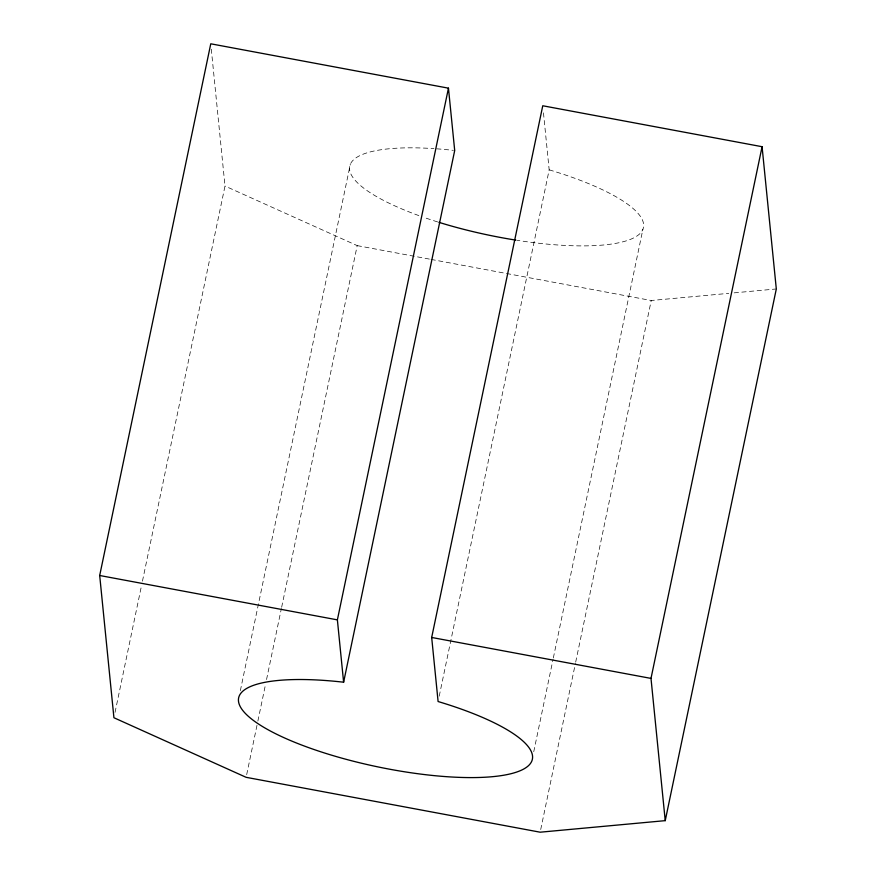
<?xml version="1.0" encoding="UTF-8"?>
<svg xmlns="http://www.w3.org/2000/svg" width="876" height="876" viewBox="0 0 876 876"><rect width="100%" height="100%" fill="white"/><g stroke="black" fill="none" stroke-linecap="round" stroke-linejoin="round"><path stroke-width="0.66" stroke-dasharray="4.38 3.29" d="M115.041 712.385L141.343 586.493M142.459 581.138L225.001 186.051L211.302 49.22M240.352 690.66L350.312 164.327M246.682 774.636L257.599 722.404M257.873 721.068L265.428 684.901M266.545 679.546L281.371 608.568M281.656 607.232L357.2 245.619L225.001 186.051M439.215 696.179L549.175 169.834L543.295 111.11M533.747 751.717L553.063 659.299M553.336 657.964L642.875 229.392M540.711 829.517L575.412 663.45M575.685 662.114L651.229 300.501L728.733 293.35M734.165 292.847L776.311 288.96M357.2 245.619L429.7 259.154M431.047 259.406L651.229 300.501M549.175 169.834A150.026 39.081 11.8 0 1 642.732 229.709A150.026 39.081 11.8 0 1 517.19 240.331M437.65 221.935A150.026 39.081 11.8 0 1 423.94 217.412M418.848 215.606A150.026 39.081 11.8 0 1 349.765 166.024A150.026 39.081 11.8 0 1 433.959 148.624M436.653 148.81A150.026 39.081 11.8 0 1 453.385 150.365"/><path stroke-width="1.31" d="M99.689 575.499L210.766 43.8L448.457 88.169L454.699 150.508L343.622 682.207A150.026 39.081 11.8 0 0 263.654 727.222A150.026 39.081 11.8 0 0 500.689 775.709A150.026 39.081 11.8 0 0 438.099 701.534L431.682 637.465L542.759 105.766L762.076 146.708L776.311 288.96L665.234 820.648L540.153 832.2L246.123 777.319L113.924 717.74L99.689 575.499L337.38 619.869L343.622 682.207M337.38 619.869L448.457 88.169M665.234 820.648L650.999 678.407L762.076 146.708M431.682 637.465L650.999 678.407M515.92 240.133A150.026 39.081 11.8 0 1 438.909 222.329"/></g></svg>
